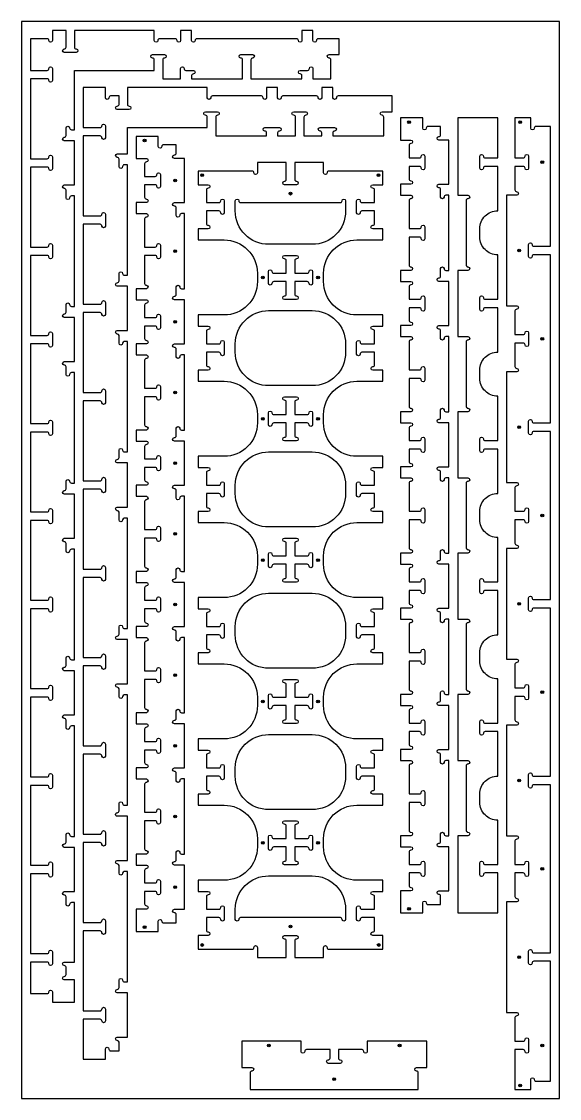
# Model space of a CAD drawing. Header units: inches. Extents: x 1367 to 1651, y -1653 to -1438.
# Drawn here: x 1367 to 1415, y -1534.4 to -1438.4 of the extents above; entities that cross this region are included whole.
import ezdxf

# ---------------------------------------------------------------- set-up
doc = ezdxf.new("R2010")
doc.units = ezdxf.units.IN
doc.header["$MEASUREMENT"] = 0
for name, color, linetype in [('000_NOTES', 6, 'Continuous'), ('CUT_FASTENERS', 1, 'Continuous'), ('CUT_THRU', 7, 'Continuous')]:
    doc.layers.add(name, color=color, linetype=linetype)

# ---------------------------------------------------------------- blocks, each defined once
blk = doc.blocks.new('FASTENER')
blk.add_circle((0, 0), 0.125)
blk.add_point((0, 0))

msp = doc.modelspace()

# ---------------------------------------------------------------- linework, layer by layer
at = {"layer": 'CUT_THRU'}
for points in [[(1395.325, -1439.961), (1393.455, -1439.961, 0.414214), (1393.298, -1440.118, -1), (1392.983, -1440.118), (1392.983, -1439.213), (1391.999, -1439.213), (1391.999, -1440.118, -1), (1391.684, -1440.118, 0.414214), (1391.526, -1439.961), (1382.629, -1439.961, 0.414214), (1382.471, -1440.118, -1), (1382.156, -1440.118), (1382.156, -1439.213), (1381.172, -1439.213), (1381.172, -1440.118, -1), (1380.857, -1440.118, 0.414214), (1380.699, -1439.961), (1379.302, -1439.961, 0.414214), (1379.144, -1440.118, -1), (1378.829, -1440.118), (1378.829, -1439.213), (1371.703, -1439.213), (1371.703, -1440.709, 0.414214), (1371.861, -1440.866, -1), (1371.861, -1441.181), (1370.798, -1441.181, -1), (1370.798, -1440.866, 0.414214), (1370.955, -1440.709), (1370.955, -1439.213), (1369.735, -1439.213), (1369.735, -1440.118, -1), (1369.42, -1440.118, 0.414214), (1369.262, -1439.961), (1367.766, -1439.961), (1367.766, -1442.776), (1369.262, -1442.776, 0.414214), (1369.42, -1442.618, -1), (1369.735, -1442.618), (1369.735, -1443.681, -1), (1369.42, -1443.681, 0.414214), (1369.262, -1443.524), (1367.766, -1443.524), (1367.766, -1450.65), (1369.262, -1450.65, 0.414214), (1369.42, -1450.492, -1), (1369.735, -1450.492), (1369.735, -1451.555, -1), (1369.42, -1451.555, 0.414214), (1369.262, -1451.398), (1367.766, -1451.398), (1367.766, -1458.524), (1369.262, -1458.524, 0.414214), (1369.42, -1458.366, -1), (1369.735, -1458.366), (1369.735, -1459.429, -1), (1369.42, -1459.429, 0.414214), (1369.262, -1459.272), (1367.766, -1459.272), (1367.766, -1466.398), (1369.262, -1466.398, 0.414214), (1369.42, -1466.24, -1), (1369.735, -1466.24), (1369.735, -1467.303, -1), (1369.42, -1467.303, 0.414214), (1369.262, -1467.146), (1367.766, -1467.146), (1367.766, -1474.272), (1369.262, -1474.272, 0.414214), (1369.42, -1474.114, -1), (1369.735, -1474.114), (1369.735, -1475.177, -1), (1369.42, -1475.177, 0.414214), (1369.262, -1475.02), (1367.766, -1475.02), (1367.766, -1482.146), (1369.262, -1482.146, 0.414214), (1369.42, -1481.988, -1), (1369.735, -1481.988), (1369.735, -1483.051, -1), (1369.42, -1483.051, 0.414214), (1369.262, -1482.894), (1367.766, -1482.894), (1367.766, -1490.02), (1369.262, -1490.02, 0.414214), (1369.42, -1489.862, -1), (1369.735, -1489.862), (1369.735, -1490.925, -1), (1369.42, -1490.925, 0.414214), (1369.262, -1490.768), (1367.766, -1490.768), (1367.766, -1497.894), (1369.262, -1497.894, 0.414214), (1369.42, -1497.736, -1), (1369.735, -1497.736), (1369.735, -1498.799, -1), (1369.42, -1498.799, 0.414214), (1369.262, -1498.642), (1367.766, -1498.642), (1367.766, -1505.768), (1369.262, -1505.768, 0.414214), (1369.42, -1505.61, -1), (1369.735, -1505.61), (1369.735, -1506.673, -1), (1369.42, -1506.673, 0.414214), (1369.262, -1506.516), (1367.766, -1506.516), (1367.766, -1513.642), (1369.262, -1513.642, 0.414214), (1369.42, -1513.484, -1), (1369.735, -1513.484), (1369.735, -1514.547, -1), (1369.42, -1514.547, 0.414214), (1369.262, -1514.39), (1367.766, -1514.39), (1367.766, -1521.516), (1369.262, -1521.516, 0.414214), (1369.42, -1521.358, -1), (1369.735, -1521.358), (1369.735, -1522.421, -1), (1369.42, -1522.421, 0.414214), (1369.262, -1522.264), (1367.766, -1522.264), (1367.766, -1525.079), (1369.262, -1525.079, 0.414214), (1369.42, -1524.921, -1), (1369.735, -1524.921), (1369.735, -1525.827), (1371.703, -1525.827), (1371.703, -1523.858), (1370.798, -1523.858, -1), (1370.798, -1523.543, 0.414214), (1370.955, -1523.386), (1370.955, -1522.736, 0.414214), (1370.798, -1522.579, -1), (1370.798, -1522.264), (1371.703, -1522.264), (1371.703, -1516.969), (1371.428, -1516.969, 0.414214), (1371.27, -1517.126, -1), (1370.955, -1517.126), (1370.955, -1516.457, 0.414214), (1370.798, -1516.299, -1), (1370.798, -1515.984), (1371.703, -1515.984), (1371.703, -1512.047), (1370.798, -1512.047, -1), (1370.798, -1511.732, 0.414214), (1370.955, -1511.575), (1370.955, -1510.906, -1), (1371.27, -1510.906, 0.414214), (1371.428, -1511.063), (1371.703, -1511.063), (1371.703, -1501.221), (1371.428, -1501.221, 0.414214), (1371.27, -1501.378, -1), (1370.955, -1501.378), (1370.955, -1500.709, 0.414214), (1370.798, -1500.551, -1), (1370.798, -1500.236), (1371.703, -1500.236), (1371.703, -1496.299), (1370.798, -1496.299, -1), (1370.798, -1495.984, 0.414214), (1370.955, -1495.827), (1370.955, -1495.158, -1), (1371.27, -1495.158, 0.414214), (1371.428, -1495.315), (1371.703, -1495.315), (1371.703, -1485.473), (1371.428, -1485.473, 0.414214), (1371.27, -1485.63, -1), (1370.955, -1485.63), (1370.955, -1484.961, 0.414214), (1370.798, -1484.803, -1), (1370.798, -1484.488), (1371.703, -1484.488), (1371.703, -1480.551), (1370.798, -1480.551, -1), (1370.798, -1480.236, 0.414214), (1370.955, -1480.079), (1370.955, -1479.41, -1), (1371.27, -1479.41, 0.414214), (1371.428, -1479.567), (1371.703, -1479.567), (1371.703, -1469.725), (1371.428, -1469.725, 0.414214), (1371.27, -1469.882, -1), (1370.955, -1469.882), (1370.955, -1469.213, 0.414214), (1370.798, -1469.055, -1), (1370.798, -1468.74), (1371.703, -1468.74), (1371.703, -1464.803), (1370.798, -1464.803, -1), (1370.798, -1464.488, 0.414214), (1370.955, -1464.331), (1370.955, -1463.662, -1), (1371.27, -1463.662, 0.414214), (1371.428, -1463.819), (1371.703, -1463.819), (1371.703, -1453.976), (1371.428, -1453.976, 0.414214), (1371.27, -1454.134, -1), (1370.955, -1454.134), (1370.955, -1453.465, 0.414214), (1370.798, -1453.307, -1), (1370.798, -1452.992), (1371.703, -1452.992), (1371.703, -1449.055), (1370.798, -1449.055, -1), (1370.798, -1448.74, 0.414214), (1370.955, -1448.583), (1370.955, -1447.913, -1), (1371.27, -1447.913, 0.414214), (1371.428, -1448.071), (1371.703, -1448.071), (1371.703, -1442.776), (1378.829, -1442.776), (1378.829, -1441.841, 0.414214), (1378.672, -1441.683, -1), (1378.672, -1441.368), (1379.735, -1441.368, -1), (1379.735, -1441.683, 0.414214), (1379.577, -1441.841), (1379.577, -1443.524), (1381.172, -1443.524), (1381.172, -1442.618, -1), (1381.487, -1442.618, 0.414214), (1381.644, -1442.776), (1382.314, -1442.776, -1), (1382.314, -1443.091, 0.414214), (1382.156, -1443.248), (1382.156, -1443.524), (1386.703, -1443.524), (1386.703, -1441.841, 0.414214), (1386.546, -1441.683, -1), (1386.546, -1441.368), (1387.609, -1441.368, -1), (1387.609, -1441.683, 0.414214), (1387.451, -1441.841), (1387.451, -1443.524), (1391.999, -1443.524), (1391.999, -1443.248, 0.414214), (1391.841, -1443.091, -1), (1391.841, -1442.776), (1392.51, -1442.776, 0.414214), (1392.668, -1442.618, -1), (1392.983, -1442.618), (1392.983, -1443.524), (1394.577, -1443.524), (1394.577, -1441.841, 0.414214), (1394.42, -1441.683, -1), (1394.42, -1441.368), (1395.325, -1441.368), (1395.325, -1439.961)], [(1400.05, -1445.059), (1395.227, -1445.059, 0.414214), (1395.069, -1445.217, -1), (1394.755, -1445.217), (1394.755, -1444.311), (1393.77, -1444.311), (1393.77, -1445.217, -1), (1393.455, -1445.217, 0.414214), (1393.298, -1445.059), (1390.306, -1445.059, 0.414214), (1390.148, -1445.217, -1), (1389.833, -1445.217), (1389.833, -1444.311), (1388.849, -1444.311), (1388.849, -1445.217, -1), (1388.534, -1445.217, 0.414214), (1388.377, -1445.059), (1384.026, -1445.059, 0.414214), (1383.869, -1445.217, -1), (1383.554, -1445.217), (1383.554, -1444.311), (1376.428, -1444.311), (1376.428, -1445.807, 0.414214), (1376.585, -1445.965, -1), (1376.585, -1446.28), (1375.522, -1446.28, -1), (1375.522, -1445.965, 0.414214), (1375.68, -1445.807), (1375.68, -1445.059), (1374.932, -1445.059, 0.414214), (1374.774, -1445.217, -1), (1374.459, -1445.217), (1374.459, -1444.311), (1372.491, -1444.311), (1372.491, -1447.874), (1373.987, -1447.874, 0.414214), (1374.144, -1447.717, -1), (1374.459, -1447.717), (1374.459, -1448.78, -1), (1374.144, -1448.78, 0.414214), (1373.987, -1448.622), (1372.491, -1448.622), (1372.491, -1455.748), (1373.987, -1455.748, 0.414214), (1374.144, -1455.591, -1), (1374.459, -1455.591), (1374.459, -1456.654, -1), (1374.144, -1456.654, 0.414214), (1373.987, -1456.496), (1372.491, -1456.496), (1372.491, -1463.622), (1373.987, -1463.622, 0.414214), (1374.144, -1463.465, -1), (1374.459, -1463.465), (1374.459, -1464.528, -1), (1374.144, -1464.528, 0.414214), (1373.987, -1464.37), (1372.491, -1464.37), (1372.491, -1471.496), (1373.987, -1471.496, 0.414214), (1374.144, -1471.339, -1), (1374.459, -1471.339), (1374.459, -1472.402, -1), (1374.144, -1472.402, 0.414214), (1373.987, -1472.244), (1372.491, -1472.244), (1372.491, -1479.37), (1373.987, -1479.37, 0.414214), (1374.144, -1479.213, -1), (1374.459, -1479.213), (1374.459, -1480.276, -1), (1374.144, -1480.276, 0.414214), (1373.987, -1480.118), (1372.491, -1480.118), (1372.491, -1487.244), (1373.987, -1487.244, 0.414214), (1374.144, -1487.087, -1), (1374.459, -1487.087), (1374.459, -1488.15, -1), (1374.144, -1488.15, 0.414214), (1373.987, -1487.992), (1372.491, -1487.992), (1372.491, -1495.118), (1373.987, -1495.118, 0.414214), (1374.144, -1494.961, -1), (1374.459, -1494.961), (1374.459, -1496.024, -1), (1374.144, -1496.024, 0.414214), (1373.987, -1495.866), (1372.491, -1495.866), (1372.491, -1502.992), (1373.987, -1502.992, 0.414214), (1374.144, -1502.835, -1), (1374.459, -1502.835), (1374.459, -1503.898, -1), (1374.144, -1503.898, 0.414214), (1373.987, -1503.74), (1372.491, -1503.74), (1372.491, -1510.866), (1373.987, -1510.866, 0.414214), (1374.144, -1510.709, -1), (1374.459, -1510.709), (1374.459, -1511.772, -1), (1374.144, -1511.772, 0.414214), (1373.987, -1511.614), (1372.491, -1511.614), (1372.491, -1518.74), (1373.987, -1518.74, 0.414214), (1374.144, -1518.583, -1), (1374.459, -1518.583), (1374.459, -1519.646, -1), (1374.144, -1519.646, 0.414214), (1373.987, -1519.488), (1372.491, -1519.488), (1372.491, -1526.614), (1373.987, -1526.614, 0.414214), (1374.144, -1526.457, -1), (1374.459, -1526.457), (1374.459, -1527.52, -1), (1374.144, -1527.52, 0.414214), (1373.987, -1527.362), (1372.491, -1527.362), (1372.491, -1530.925), (1374.459, -1530.925), (1374.459, -1530.02, -1), (1374.774, -1530.02, 0.414214), (1374.932, -1530.177), (1375.68, -1530.177), (1375.68, -1529.414, 0.386903), (1375.523, -1529.272, -1), (1375.522, -1528.957), (1375.68, -1528.957), (1376.428, -1528.957), (1376.428, -1525.02), (1375.68, -1525.02), (1375.522, -1525.02, -1), (1375.523, -1524.705, 0.442973), (1375.68, -1524.532), (1375.68, -1524.036), (1375.681, -1524.036), (1375.681, -1523.878, -1), (1375.996, -1523.879, 0.442995), (1376.169, -1524.036), (1376.428, -1524.036), (1376.428, -1514.193), (1376.139, -1514.193, 0.386882), (1375.996, -1514.35, -1), (1375.681, -1514.35), (1375.681, -1514.193), (1375.68, -1514.193), (1375.68, -1513.666, 0.386903), (1375.523, -1513.524, -1), (1375.522, -1513.209), (1375.68, -1513.209), (1376.428, -1513.209), (1376.428, -1509.272), (1375.68, -1509.272), (1375.522, -1509.272, -1), (1375.523, -1508.957, 0.442973), (1375.68, -1508.784), (1375.68, -1508.287), (1375.681, -1508.287), (1375.681, -1508.13, -1), (1375.996, -1508.13, 0.442995), (1376.169, -1508.287), (1376.428, -1508.287), (1376.428, -1498.445), (1376.137, -1498.445, 0.386903), (1375.995, -1498.602, -1), (1375.68, -1498.602), (1375.68, -1498.445), (1375.68, -1497.918, 0.386903), (1375.523, -1497.776, -1), (1375.522, -1497.461), (1375.68, -1497.461), (1376.428, -1497.461), (1376.428, -1493.524), (1375.68, -1493.524), (1375.522, -1493.523, -1), (1375.523, -1493.209, 0.442973), (1375.68, -1493.036), (1375.68, -1492.539), (1375.681, -1492.539), (1375.681, -1492.382, -1), (1375.996, -1492.382, 0.442995), (1376.169, -1492.539), (1376.428, -1492.539), (1376.428, -1482.697), (1376.139, -1482.697, 0.386882), (1375.996, -1482.854, -1), (1375.681, -1482.854), (1375.681, -1482.697), (1375.68, -1482.697), (1375.68, -1482.17, 0.386903), (1375.523, -1482.028, -1), (1375.522, -1481.713), (1375.68, -1481.713), (1376.428, -1481.713), (1376.428, -1477.776), (1375.68, -1477.776), (1375.522, -1477.775, -1), (1375.523, -1477.46, 0.442973), (1375.68, -1477.288), (1375.68, -1476.791), (1375.68, -1476.634, -1), (1375.995, -1476.634, 0.442973), (1376.167, -1476.791), (1376.428, -1476.791), (1376.428, -1466.949), (1376.139, -1466.949, 0.386882), (1375.996, -1467.106, -1), (1375.681, -1467.106), (1375.681, -1466.949), (1375.68, -1466.949), (1375.68, -1466.422, 0.386903), (1375.523, -1466.28, -1), (1375.522, -1465.965), (1375.68, -1465.965), (1376.428, -1465.965), (1376.428, -1462.028), (1375.68, -1462.028), (1375.522, -1462.027, -1), (1375.523, -1461.712, 0.442973), (1375.68, -1461.54), (1375.68, -1461.043), (1375.681, -1461.043), (1375.681, -1460.886, -1), (1375.996, -1460.886, 0.442995), (1376.169, -1461.043), (1376.428, -1461.043), (1376.428, -1451.201), (1376.152, -1451.201, 0.414214), (1375.995, -1451.358, -1), (1375.68, -1451.358), (1375.68, -1450.689, 0.414214), (1375.522, -1450.532, -1), (1375.522, -1450.217), (1376.428, -1450.217), (1376.428, -1447.874), (1383.554, -1447.874), (1383.554, -1446.939, 0.414214), (1383.396, -1446.782, -1), (1383.396, -1446.467), (1384.459, -1446.467, -1), (1384.459, -1446.782, 0.414214), (1384.302, -1446.939), (1384.302, -1448.622), (1388.849, -1448.622), (1388.849, -1448.347, 0.414214), (1388.692, -1448.189, -1), (1388.692, -1447.874), (1389.991, -1447.874, -1), (1389.991, -1448.189, 0.414214), (1389.833, -1448.347), (1389.833, -1448.622), (1391.428, -1448.622), (1391.428, -1446.939, 0.414214), (1391.27, -1446.782, -1), (1391.27, -1446.467), (1392.333, -1446.467, -1), (1392.333, -1446.782, 0.414214), (1392.176, -1446.939), (1392.176, -1448.622), (1393.77, -1448.622), (1393.77, -1448.347, 0.414214), (1393.613, -1448.189, -1), (1393.613, -1447.874), (1394.912, -1447.874, -1), (1394.912, -1448.189, 0.414214), (1394.755, -1448.347), (1394.755, -1448.622), (1399.302, -1448.622), (1399.302, -1446.939, 0.414214), (1399.144, -1446.782, -1), (1399.144, -1446.467), (1400.05, -1446.467), (1400.05, -1445.059)], [(1405.117, -1504.307), (1404.841, -1504.307, 0.414214), (1404.684, -1504.465, -1), (1404.369, -1504.465), (1404.369, -1503.795, 0.414214), (1404.211, -1503.638, -1), (1404.211, -1503.323), (1405.117, -1503.323), (1405.117, -1499.386), (1404.211, -1499.386, -1), (1404.211, -1499.071, 0.414214), (1404.369, -1498.913), (1404.369, -1498.244, -1), (1404.684, -1498.244, 0.414214), (1404.841, -1498.402), (1405.117, -1498.402), (1405.117, -1491.709), (1404.841, -1491.709, 0.414214), (1404.684, -1491.866, -1), (1404.369, -1491.866), (1404.369, -1491.197, 0.414214), (1404.211, -1491.039, -1), (1404.211, -1490.725), (1405.117, -1490.725), (1405.117, -1486.787), (1404.211, -1486.787, -1), (1404.211, -1486.473, 0.414214), (1404.369, -1486.315), (1404.369, -1485.646, -1), (1404.684, -1485.646, 0.414214), (1404.841, -1485.803), (1405.117, -1485.803), (1405.117, -1479.11), (1404.841, -1479.11, 0.414214), (1404.684, -1479.268, -1), (1404.369, -1479.268), (1404.369, -1478.599, 0.414214), (1404.211, -1478.441, -1), (1404.211, -1478.126), (1405.117, -1478.126), (1405.117, -1474.189), (1404.211, -1474.189, -1), (1404.211, -1473.874, 0.414214), (1404.369, -1473.717), (1404.369, -1473.047, -1), (1404.684, -1473.047, 0.414214), (1404.841, -1473.205), (1405.117, -1473.205), (1405.117, -1466.512), (1404.841, -1466.512, 0.414214), (1404.684, -1466.669, -1), (1404.369, -1466.669), (1404.369, -1466, 0.414214), (1404.211, -1465.843, -1), (1404.211, -1465.528), (1405.117, -1465.528), (1405.117, -1461.591), (1404.211, -1461.591, -1), (1404.211, -1461.276, 0.414214), (1404.369, -1461.118), (1404.369, -1460.449, -1), (1404.684, -1460.449, 0.414214), (1404.841, -1460.606), (1405.117, -1460.606), (1405.117, -1453.913), (1404.841, -1453.913, 0.414214), (1404.684, -1454.071, -1), (1404.369, -1454.071), (1404.369, -1453.402, 0.414214), (1404.211, -1453.244, -1), (1404.211, -1452.929), (1405.117, -1452.929), (1405.117, -1448.992), (1404.211, -1448.992, -1), (1404.211, -1448.677, 0.414214), (1404.369, -1448.52), (1404.369, -1447.772), (1403.247, -1447.772, 0.414214), (1403.089, -1447.929, -1), (1402.774, -1447.929), (1402.774, -1447.024), (1400.806, -1447.024), (1400.806, -1448.992), (1401.711, -1448.992, -1), (1401.711, -1449.307, 0.414214), (1401.554, -1449.465), (1401.554, -1450.587), (1402.489, -1450.587, 0.414214), (1402.646, -1450.429, -1), (1402.961, -1450.429), (1402.961, -1451.492, -1), (1402.646, -1451.492, 0.414214), (1402.489, -1451.335), (1401.554, -1451.335), (1401.554, -1452.457, 0.414214), (1401.711, -1452.614, -1), (1401.711, -1452.929), (1400.806, -1452.929), (1400.806, -1453.913), (1401.711, -1453.913, -1), (1401.711, -1454.228, 0.414214), (1401.554, -1454.386), (1401.554, -1456.886), (1402.489, -1456.886, 0.414214), (1402.646, -1456.728, -1), (1402.961, -1456.728), (1402.961, -1457.791, -1), (1402.646, -1457.791, 0.414214), (1402.489, -1457.634), (1401.554, -1457.634), (1401.554, -1460.134, 0.414214), (1401.711, -1460.291, -1), (1401.711, -1460.606), (1400.806, -1460.606), (1400.806, -1461.591), (1401.711, -1461.591, -1), (1401.711, -1461.906, 0.414214), (1401.554, -1462.063), (1401.554, -1463.185), (1402.489, -1463.185, 0.414214), (1402.646, -1463.028, -1), (1402.961, -1463.028), (1402.961, -1464.091, -1), (1402.646, -1464.091, 0.414214), (1402.489, -1463.933), (1401.554, -1463.933), (1401.554, -1465.055, 0.414214), (1401.711, -1465.213, -1), (1401.711, -1465.528), (1400.806, -1465.528), (1400.806, -1466.512), (1401.711, -1466.512, -1), (1401.711, -1466.827, 0.414214), (1401.554, -1466.984), (1401.554, -1469.484), (1402.489, -1469.484, 0.414214), (1402.646, -1469.327, -1), (1402.961, -1469.327), (1402.961, -1470.39, -1), (1402.646, -1470.39, 0.414214), (1402.489, -1470.232), (1401.554, -1470.232), (1401.554, -1472.732, 0.414214), (1401.711, -1472.89, -1), (1401.711, -1473.205), (1400.806, -1473.205), (1400.806, -1474.189), (1401.711, -1474.189, -1), (1401.711, -1474.504, 0.414214), (1401.554, -1474.662), (1401.554, -1475.784), (1402.489, -1475.784, 0.414214), (1402.646, -1475.626, -1), (1402.961, -1475.626), (1402.961, -1476.689, -1), (1402.646, -1476.689, 0.414214), (1402.489, -1476.532), (1401.554, -1476.532), (1401.554, -1477.654, 0.414214), (1401.711, -1477.811, -1), (1401.711, -1478.126), (1400.806, -1478.126), (1400.806, -1479.11), (1401.711, -1479.11, -1), (1401.711, -1479.425, 0.414214), (1401.554, -1479.583), (1401.554, -1482.083), (1402.489, -1482.083, 0.414214), (1402.646, -1481.925, -1), (1402.961, -1481.925), (1402.961, -1482.988, -1), (1402.646, -1482.988, 0.414214), (1402.489, -1482.831), (1401.554, -1482.831), (1401.554, -1485.331, 0.414214), (1401.711, -1485.488, -1), (1401.711, -1485.803), (1400.806, -1485.803), (1400.806, -1486.787), (1401.711, -1486.787, -1), (1401.711, -1487.102, 0.414214), (1401.554, -1487.26), (1401.554, -1488.382), (1402.489, -1488.382, 0.414214), (1402.646, -1488.225, -1), (1402.961, -1488.225), (1402.961, -1489.287, -1), (1402.646, -1489.287, 0.414214), (1402.489, -1489.13), (1401.554, -1489.13), (1401.554, -1490.252, 0.414214), (1401.711, -1490.41, -1), (1401.711, -1490.725), (1400.806, -1490.725), (1400.806, -1491.709), (1401.711, -1491.709, -1), (1401.711, -1492.024, 0.414214), (1401.554, -1492.181), (1401.554, -1494.681), (1402.489, -1494.681, 0.414214), (1402.646, -1494.524, -1), (1402.961, -1494.524), (1402.961, -1495.587, -1), (1402.646, -1495.587, 0.414214), (1402.489, -1495.429), (1401.554, -1495.429), (1401.554, -1497.929, 0.414214), (1401.711, -1498.087, -1), (1401.711, -1498.402), (1400.806, -1498.402), (1400.806, -1499.386), (1401.711, -1499.386, -1), (1401.711, -1499.701, 0.414214), (1401.554, -1499.858), (1401.554, -1500.98), (1402.489, -1500.98, 0.414214), (1402.646, -1500.823, -1), (1402.961, -1500.823), (1402.961, -1501.886, -1), (1402.646, -1501.886, 0.414214), (1402.489, -1501.728), (1401.554, -1501.728), (1401.554, -1502.85, 0.414214), (1401.711, -1503.008, -1), (1401.711, -1503.323), (1400.806, -1503.323), (1400.806, -1504.307), (1401.711, -1504.307, -1), (1401.711, -1504.622, 0.414214), (1401.554, -1504.78), (1401.554, -1507.28), (1402.489, -1507.28, 0.414214), (1402.646, -1507.122, -1), (1402.961, -1507.122), (1402.961, -1508.185, -1), (1402.646, -1508.185, 0.414214), (1402.489, -1508.028), (1401.554, -1508.028), (1401.554, -1510.528, 0.414214), (1401.711, -1510.685, -1), (1401.711, -1511), (1400.806, -1511), (1400.806, -1511.984), (1401.711, -1511.984, -1), (1401.711, -1512.299, 0.414214), (1401.554, -1512.457), (1401.554, -1513.579), (1402.489, -1513.579, 0.414214), (1402.646, -1513.421, -1), (1402.961, -1513.421), (1402.961, -1514.484, -1), (1402.646, -1514.484, 0.414214), (1402.489, -1514.327), (1401.554, -1514.327), (1401.554, -1515.449, 0.414214), (1401.711, -1515.606, -1), (1401.711, -1515.921), (1400.806, -1515.921), (1400.806, -1517.89), (1402.774, -1517.89), (1402.774, -1516.984, -1), (1403.089, -1516.984, 0.414214), (1403.247, -1517.142), (1404.369, -1517.142), (1404.369, -1516.394, 0.414214), (1404.211, -1516.236, -1), (1404.211, -1515.921), (1405.117, -1515.921), (1405.117, -1511.984), (1404.211, -1511.984, -1), (1404.211, -1511.669, 0.414214), (1404.369, -1511.512), (1404.369, -1510.843, -1), (1404.684, -1510.843, 0.414214), (1404.841, -1511), (1405.117, -1511), (1405.117, -1504.307)], [(1409.467, -1514.327), (1408.345, -1514.327, 0.414214), (1408.188, -1514.484, -1), (1407.873, -1514.484), (1407.873, -1513.421, -1), (1408.188, -1513.421, 0.414214), (1408.345, -1513.579), (1409.467, -1513.579), (1409.467, -1509.622, -0.414214), (1407.873, -1508.028), (1407.873, -1507.28, -0.414214), (1409.467, -1505.685), (1409.467, -1501.728), (1408.345, -1501.728, 0.414214), (1408.188, -1501.886, -1), (1407.873, -1501.886), (1407.873, -1500.823, -1), (1408.188, -1500.823, 0.414214), (1408.345, -1500.98), (1409.467, -1500.98), (1409.467, -1497.024, -0.414214), (1407.873, -1495.429), (1407.873, -1494.681, -0.414214), (1409.467, -1493.087), (1409.467, -1489.13), (1408.345, -1489.13, 0.414214), (1408.188, -1489.287, -1), (1407.873, -1489.287), (1407.873, -1488.225, -1), (1408.188, -1488.225, 0.414214), (1408.345, -1488.382), (1409.467, -1488.382), (1409.467, -1484.425, -0.414214), (1407.873, -1482.831), (1407.873, -1482.083, -0.414214), (1409.467, -1480.488), (1409.467, -1476.532), (1408.345, -1476.532, 0.414214), (1408.188, -1476.689, -1), (1407.873, -1476.689), (1407.873, -1475.626, -1), (1408.188, -1475.626, 0.414214), (1408.345, -1475.784), (1409.467, -1475.784), (1409.467, -1471.827, -0.414214), (1407.873, -1470.232), (1407.873, -1469.484, -0.414214), (1409.467, -1467.89), (1409.467, -1463.933), (1408.345, -1463.933, 0.414214), (1408.188, -1464.091, -1), (1407.873, -1464.091), (1407.873, -1463.028, -1), (1408.188, -1463.028, 0.414214), (1408.345, -1463.185), (1409.467, -1463.185), (1409.467, -1459.228, -0.414214), (1407.873, -1457.634), (1407.873, -1456.886, -0.414214), (1409.467, -1455.291), (1409.467, -1451.335), (1408.345, -1451.335, 0.414214), (1408.188, -1451.492, -1), (1407.873, -1451.492), (1407.873, -1450.429, -1), (1408.188, -1450.429, 0.414214), (1408.345, -1450.587), (1409.467, -1450.587), (1409.467, -1447.024), (1405.904, -1447.024), (1405.904, -1453.913), (1406.81, -1453.913, -1), (1406.81, -1454.228, 0.414214), (1406.652, -1454.386), (1406.652, -1460.134, 0.414214), (1406.81, -1460.291, -1), (1406.81, -1460.606), (1405.904, -1460.606), (1405.904, -1466.512), (1406.81, -1466.512, -1), (1406.81, -1466.827, 0.414214), (1406.652, -1466.984), (1406.652, -1472.732, 0.414214), (1406.81, -1472.89, -1), (1406.81, -1473.205), (1405.904, -1473.205), (1405.904, -1479.11), (1406.81, -1479.11, -1), (1406.81, -1479.425, 0.414214), (1406.652, -1479.583), (1406.652, -1485.331, 0.414214), (1406.81, -1485.488, -1), (1406.81, -1485.803), (1405.904, -1485.803), (1405.904, -1491.709), (1406.81, -1491.709, -1), (1406.81, -1492.024, 0.414214), (1406.652, -1492.181), (1406.652, -1497.929, 0.414214), (1406.81, -1498.087, -1), (1406.81, -1498.402), (1405.904, -1498.402), (1405.904, -1504.307), (1406.81, -1504.307, -1), (1406.81, -1504.622, 0.414214), (1406.652, -1504.78), (1406.652, -1510.528, 0.414214), (1406.81, -1510.685, -1), (1406.81, -1511), (1405.904, -1511), (1405.904, -1517.89), (1409.467, -1517.89), (1409.467, -1514.327)], [(1414.192, -1506.453), (1412.695, -1506.453, 0.414214), (1412.538, -1506.61, -1), (1412.223, -1506.61), (1412.223, -1505.547, -1), (1412.538, -1505.547, 0.414214), (1412.695, -1505.705), (1414.192, -1505.705), (1414.192, -1490.705), (1412.695, -1490.705, 0.414214), (1412.538, -1490.862, -1), (1412.223, -1490.862), (1412.223, -1489.799, -1), (1412.538, -1489.799, 0.414214), (1412.695, -1489.957), (1414.192, -1489.957), (1414.192, -1474.957), (1412.695, -1474.957, 0.414214), (1412.538, -1475.114, -1), (1412.223, -1475.114), (1412.223, -1474.051, -1), (1412.538, -1474.051, 0.414214), (1412.695, -1474.209), (1414.192, -1474.209), (1414.192, -1459.209), (1412.695, -1459.209, 0.414214), (1412.538, -1459.366, -1), (1412.223, -1459.366), (1412.223, -1458.303, -1), (1412.538, -1458.303, 0.414214), (1412.695, -1458.461), (1414.192, -1458.461), (1414.192, -1447.772), (1412.882, -1447.772, 0.414214), (1412.725, -1447.929, -1), (1412.41, -1447.929), (1412.41, -1447.024), (1411.003, -1447.024), (1411.003, -1450.587), (1411.751, -1450.587, 0.414214), (1411.908, -1450.429, -1), (1412.223, -1450.429), (1412.223, -1451.492, -1), (1411.908, -1451.492, 0.414214), (1411.751, -1451.335), (1411.003, -1451.335), (1411.003, -1453.441, 0.414214), (1411.16, -1453.599, -1), (1411.16, -1453.913), (1410.255, -1453.913), (1410.255, -1463.756), (1411.16, -1463.756, -1), (1411.16, -1464.071, 0.414214), (1411.003, -1464.228), (1411.003, -1466.335), (1411.751, -1466.335, 0.414214), (1411.908, -1466.177, -1), (1412.223, -1466.177), (1412.223, -1467.24, -1), (1411.908, -1467.24, 0.414214), (1411.751, -1467.083), (1411.003, -1467.083), (1411.003, -1469.189, 0.414214), (1411.16, -1469.347, -1), (1411.16, -1469.662), (1410.255, -1469.662), (1410.255, -1479.504), (1411.16, -1479.504, -1), (1411.16, -1479.819, 0.414214), (1411.003, -1479.976), (1411.003, -1482.083), (1411.751, -1482.083, 0.414214), (1411.908, -1481.925, -1), (1412.223, -1481.925), (1412.223, -1482.988, -1), (1411.908, -1482.988, 0.414214), (1411.751, -1482.831), (1411.003, -1482.831), (1411.003, -1484.937, 0.414214), (1411.16, -1485.095, -1), (1411.16, -1485.41), (1410.255, -1485.41), (1410.255, -1495.252), (1411.16, -1495.252, -1), (1411.16, -1495.567, 0.414214), (1411.003, -1495.725), (1411.003, -1497.831), (1411.751, -1497.831, 0.414214), (1411.908, -1497.673, -1), (1412.223, -1497.673), (1412.223, -1498.736, -1), (1411.908, -1498.736, 0.414214), (1411.751, -1498.579), (1411.003, -1498.579), (1411.003, -1500.685, 0.414214), (1411.16, -1500.843, -1), (1411.16, -1501.158), (1410.255, -1501.158), (1410.255, -1511), (1411.16, -1511, -1), (1411.16, -1511.315, 0.414214), (1411.003, -1511.473), (1411.003, -1513.579), (1411.751, -1513.579, 0.414214), (1411.908, -1513.421, -1), (1412.223, -1513.421), (1412.223, -1514.484, -1), (1411.908, -1514.484, 0.414214), (1411.751, -1514.327), (1411.003, -1514.327), (1411.003, -1516.433, 0.414214), (1411.16, -1516.591, -1), (1411.16, -1516.906), (1410.255, -1516.906), (1410.255, -1526.748), (1411.16, -1526.748, -1), (1411.16, -1527.063, 0.414214), (1411.003, -1527.221), (1411.003, -1529.327), (1411.751, -1529.327, 0.414214), (1411.908, -1529.169, -1), (1412.223, -1529.169), (1412.223, -1530.232, -1), (1411.908, -1530.232, 0.414214), (1411.751, -1530.075), (1411.003, -1530.075), (1411.003, -1533.638), (1412.41, -1533.638), (1412.41, -1532.732, -1), (1412.725, -1532.732, 0.414214), (1412.882, -1532.89), (1414.192, -1532.89), (1414.192, -1522.201), (1412.695, -1522.201, 0.414214), (1412.538, -1522.358, -1), (1412.223, -1522.358), (1412.223, -1521.295, -1), (1412.538, -1521.295, 0.414214), (1412.695, -1521.453), (1414.192, -1521.453), (1414.192, -1506.453)], [(1381.526, -1455.551), (1381.251, -1455.551, 0.414214), (1381.093, -1455.709, -1), (1380.778, -1455.709), (1380.778, -1455.039, 0.414214), (1380.621, -1454.882, -1), (1380.621, -1454.567), (1381.526, -1454.567), (1381.526, -1450.63), (1380.621, -1450.63, -1), (1380.621, -1450.315, 0.414214), (1380.778, -1450.158), (1380.778, -1449.41), (1379.656, -1449.41, 0.414214), (1379.499, -1449.567, -1), (1379.184, -1449.567), (1379.184, -1448.662), (1377.215, -1448.662), (1377.215, -1450.63), (1378.121, -1450.63, -1), (1378.121, -1450.945, 0.414214), (1377.963, -1451.102), (1377.963, -1452.225), (1378.898, -1452.225, 0.414214), (1379.056, -1452.067, -1), (1379.371, -1452.067), (1379.371, -1453.13, -1), (1379.056, -1453.13, 0.414214), (1378.898, -1452.973), (1377.963, -1452.973), (1377.963, -1454.095, 0.414214), (1378.121, -1454.252, -1), (1378.121, -1454.567), (1377.215, -1454.567), (1377.215, -1455.551), (1378.121, -1455.551, -1), (1378.121, -1455.866, 0.414214), (1377.963, -1456.024), (1377.963, -1458.524), (1378.898, -1458.524, 0.414214), (1379.056, -1458.366, -1), (1379.371, -1458.366), (1379.371, -1459.429, -1), (1379.056, -1459.429, 0.414214), (1378.898, -1459.272), (1377.963, -1459.272), (1377.963, -1461.772, 0.414214), (1378.121, -1461.929, -1), (1378.121, -1462.244), (1377.215, -1462.244), (1377.215, -1463.228), (1378.121, -1463.228, -1), (1378.121, -1463.543, 0.414214), (1377.963, -1463.701), (1377.963, -1464.823), (1378.898, -1464.823, 0.414214), (1379.056, -1464.665, -1), (1379.371, -1464.665), (1379.371, -1465.728, -1), (1379.056, -1465.728, 0.414214), (1378.898, -1465.571), (1377.963, -1465.571), (1377.963, -1466.693, 0.414214), (1378.121, -1466.85, -1), (1378.121, -1467.165), (1377.215, -1467.165), (1377.215, -1468.15), (1378.121, -1468.15, -1), (1378.121, -1468.465, 0.414214), (1377.963, -1468.622), (1377.963, -1471.122), (1378.898, -1471.122, 0.414214), (1379.056, -1470.965, -1), (1379.371, -1470.965), (1379.371, -1472.028, -1), (1379.056, -1472.028, 0.414214), (1378.898, -1471.87), (1377.963, -1471.87), (1377.963, -1474.37, 0.414214), (1378.121, -1474.528, -1), (1378.121, -1474.843), (1377.215, -1474.843), (1377.215, -1475.827), (1378.121, -1475.827, -1), (1378.121, -1476.142, 0.414214), (1377.963, -1476.299), (1377.963, -1477.421), (1378.898, -1477.421, 0.414214), (1379.056, -1477.264, -1), (1379.371, -1477.264), (1379.371, -1478.327, -1), (1379.056, -1478.327, 0.414214), (1378.898, -1478.169), (1377.963, -1478.169), (1377.963, -1479.291, 0.414214), (1378.121, -1479.449, -1), (1378.121, -1479.764), (1377.215, -1479.764), (1377.215, -1480.748), (1378.121, -1480.748, -1), (1378.121, -1481.063, 0.414214), (1377.963, -1481.221), (1377.963, -1483.721), (1378.898, -1483.721, 0.414214), (1379.056, -1483.563, -1), (1379.371, -1483.563), (1379.371, -1484.626, -1), (1379.056, -1484.626, 0.414214), (1378.898, -1484.469), (1377.963, -1484.469), (1377.963, -1486.969, 0.414214), (1378.121, -1487.126, -1), (1378.121, -1487.441), (1377.215, -1487.441), (1377.215, -1488.425), (1378.121, -1488.425, -1), (1378.121, -1488.74, 0.414214), (1377.963, -1488.898), (1377.963, -1490.02), (1378.898, -1490.02, 0.414214), (1379.056, -1489.862, -1), (1379.371, -1489.862), (1379.371, -1490.925, -1), (1379.056, -1490.925, 0.414214), (1378.898, -1490.768), (1377.963, -1490.768), (1377.963, -1491.89, 0.414214), (1378.121, -1492.047, -1), (1378.121, -1492.362), (1377.215, -1492.362), (1377.215, -1493.347), (1378.121, -1493.347, -1), (1378.121, -1493.662, 0.414214), (1377.963, -1493.819), (1377.963, -1496.319), (1378.898, -1496.319, 0.414214), (1379.056, -1496.162, -1), (1379.371, -1496.162), (1379.371, -1497.225, -1), (1379.056, -1497.225, 0.414214), (1378.898, -1497.067), (1377.963, -1497.067), (1377.963, -1499.567, 0.414214), (1378.121, -1499.725, -1), (1378.121, -1500.039), (1377.215, -1500.039), (1377.215, -1501.024), (1378.121, -1501.024, -1), (1378.121, -1501.339, 0.414214), (1377.963, -1501.496), (1377.963, -1502.618), (1378.898, -1502.618, 0.414214), (1379.056, -1502.461, -1), (1379.371, -1502.461), (1379.371, -1503.524, -1), (1379.056, -1503.524, 0.414214), (1378.898, -1503.366), (1377.963, -1503.366), (1377.963, -1504.488, 0.414214), (1378.121, -1504.646, -1), (1378.121, -1504.961), (1377.215, -1504.961), (1377.215, -1505.945), (1378.121, -1505.945, -1), (1378.121, -1506.26, 0.414214), (1377.963, -1506.417), (1377.963, -1508.917), (1378.898, -1508.917, 0.414214), (1379.056, -1508.76, -1), (1379.371, -1508.76), (1379.371, -1509.823, -1), (1379.056, -1509.823, 0.414214), (1378.898, -1509.665), (1377.963, -1509.665), (1377.963, -1512.165, 0.414214), (1378.121, -1512.323, -1), (1378.121, -1512.638), (1377.215, -1512.638), (1377.215, -1513.622), (1378.121, -1513.622, -1), (1378.121, -1513.937, 0.414214), (1377.963, -1514.095), (1377.963, -1515.217), (1378.898, -1515.217, 0.414214), (1379.056, -1515.059, -1), (1379.371, -1515.059), (1379.371, -1516.122, -1), (1379.056, -1516.122, 0.414214), (1378.898, -1515.965), (1377.963, -1515.965), (1377.963, -1517.087, 0.414214), (1378.121, -1517.244, -1), (1378.121, -1517.559), (1377.215, -1517.559), (1377.215, -1519.528), (1379.184, -1519.528), (1379.184, -1518.622, -1), (1379.499, -1518.622, 0.414214), (1379.656, -1518.78), (1380.778, -1518.78), (1380.778, -1518.032, 0.414214), (1380.621, -1517.874, -1), (1380.621, -1517.559), (1381.526, -1517.559), (1381.526, -1513.622), (1380.621, -1513.622, -1), (1380.621, -1513.307, 0.414214), (1380.778, -1513.15), (1380.778, -1512.48, -1), (1381.093, -1512.48, 0.414214), (1381.251, -1512.638), (1381.526, -1512.638), (1381.526, -1505.945), (1381.251, -1505.945, 0.414214), (1381.093, -1506.102, -1), (1380.778, -1506.102), (1380.778, -1505.433, 0.414214), (1380.621, -1505.276, -1), (1380.621, -1504.961), (1381.526, -1504.961), (1381.526, -1501.024), (1380.621, -1501.024, -1), (1380.621, -1500.709, 0.414214), (1380.778, -1500.551), (1380.778, -1499.882, -1), (1381.093, -1499.882, 0.414214), (1381.251, -1500.039), (1381.526, -1500.039), (1381.526, -1493.347), (1381.251, -1493.347, 0.414214), (1381.093, -1493.504, -1), (1380.778, -1493.504), (1380.778, -1492.835, 0.414214), (1380.621, -1492.677, -1), (1380.621, -1492.362), (1381.526, -1492.362), (1381.526, -1488.425), (1380.621, -1488.425, -1), (1380.621, -1488.11, 0.414214), (1380.778, -1487.953), (1380.778, -1487.284, -1), (1381.093, -1487.284, 0.414214), (1381.251, -1487.441), (1381.526, -1487.441), (1381.526, -1480.748), (1381.251, -1480.748, 0.414214), (1381.093, -1480.906, -1), (1380.778, -1480.906), (1380.778, -1480.236, 0.414214), (1380.621, -1480.079, -1), (1380.621, -1479.764), (1381.526, -1479.764), (1381.526, -1475.827), (1380.621, -1475.827, -1), (1380.621, -1475.512, 0.414214), (1380.778, -1475.354), (1380.778, -1474.685, -1), (1381.093, -1474.685, 0.414214), (1381.251, -1474.843), (1381.526, -1474.843), (1381.526, -1468.15), (1381.251, -1468.15, 0.414214), (1381.093, -1468.307, -1), (1380.778, -1468.307), (1380.778, -1467.638, 0.414214), (1380.621, -1467.48, -1), (1380.621, -1467.165), (1381.526, -1467.165), (1381.526, -1463.228), (1380.621, -1463.228, -1), (1380.621, -1462.913, 0.414214), (1380.778, -1462.756), (1380.778, -1462.087, -1), (1381.093, -1462.087, 0.414214), (1381.251, -1462.244), (1381.526, -1462.244), (1381.526, -1455.551)], [(1396.902, -1457.891), (1399.225, -1457.891), (1399.225, -1456.907), (1398.319, -1456.907, -1), (1398.319, -1456.592, 0.414214), (1398.477, -1456.435), (1398.477, -1455.313), (1397.355, -1455.313, 0.414214), (1397.197, -1455.47, -1), (1396.882, -1455.47), (1396.882, -1454.407, -1), (1397.197, -1454.407, 0.414214), (1397.355, -1454.565), (1398.477, -1454.565), (1398.477, -1453.443, 0.414214), (1398.319, -1453.285, -1), (1398.319, -1452.97), (1399.225, -1452.97), (1399.225, -1451.75), (1394.402, -1451.75, 0.414214), (1394.245, -1451.907, -1), (1393.93, -1451.907), (1393.93, -1451.002), (1391.351, -1451.002), (1391.351, -1452.498, 0.414214), (1391.508, -1452.655, -1), (1391.508, -1452.97), (1390.445, -1452.97, -1), (1390.445, -1452.655, 0.414214), (1390.603, -1452.498), (1390.603, -1451.002), (1388.024, -1451.002), (1388.024, -1451.907, -1), (1387.709, -1451.907, 0.414214), (1387.552, -1451.75), (1382.729, -1451.75), (1382.729, -1452.97), (1383.634, -1452.97, -1), (1383.634, -1453.285, 0.414214), (1383.477, -1453.443), (1383.477, -1454.565), (1384.599, -1454.565, 0.414214), (1384.756, -1454.407, -1), (1385.071, -1454.407), (1385.071, -1455.47, -1), (1384.756, -1455.47, 0.414214), (1384.599, -1455.313), (1383.477, -1455.313), (1383.477, -1456.435, 0.414214), (1383.634, -1456.592, -1), (1383.634, -1456.907), (1382.729, -1456.907), (1382.729, -1457.891), (1385.052, -1457.891, -0.414214), (1388.024, -1460.864), (1388.024, -1461.612, -0.414214), (1385.052, -1464.584), (1382.729, -1464.584), (1382.729, -1465.568), (1383.634, -1465.568, -1), (1383.634, -1465.883, 0.414214), (1383.477, -1466.041), (1383.477, -1467.163), (1384.599, -1467.163, 0.414214), (1384.756, -1467.005, -1), (1385.071, -1467.005), (1385.071, -1468.068, -1), (1384.756, -1468.068, 0.414214), (1384.599, -1467.911), (1383.477, -1467.911), (1383.477, -1469.033, 0.414214), (1383.634, -1469.191, -1), (1383.634, -1469.505), (1382.729, -1469.505), (1382.729, -1470.49), (1385.052, -1470.49, -0.414214), (1388.024, -1473.462), (1388.024, -1474.21, -0.414214), (1385.052, -1477.183), (1382.729, -1477.183), (1382.729, -1478.167), (1383.634, -1478.167, -1), (1383.634, -1478.482, 0.414214), (1383.477, -1478.639), (1383.477, -1479.761), (1384.599, -1479.761, 0.414214), (1384.756, -1479.604, -1), (1385.071, -1479.604), (1385.071, -1480.667, -1), (1384.756, -1480.667, 0.414214), (1384.599, -1480.509), (1383.477, -1480.509), (1383.477, -1481.631, 0.414214), (1383.634, -1481.789, -1), (1383.634, -1482.104), (1382.729, -1482.104), (1382.729, -1483.088), (1385.052, -1483.088, -0.414214), (1388.024, -1486.061), (1388.024, -1486.809, -0.414214), (1385.052, -1489.781), (1382.729, -1489.781), (1382.729, -1490.765), (1383.634, -1490.765, -1), (1383.634, -1491.08, 0.414214), (1383.477, -1491.238), (1383.477, -1492.36), (1384.599, -1492.36, 0.414214), (1384.756, -1492.202, -1), (1385.071, -1492.202), (1385.071, -1493.265, -1), (1384.756, -1493.265, 0.414214), (1384.599, -1493.108), (1383.477, -1493.108), (1383.477, -1494.23, 0.414214), (1383.634, -1494.387, -1), (1383.634, -1494.702), (1382.729, -1494.702), (1382.729, -1495.687), (1385.052, -1495.687, -0.414214), (1388.024, -1498.659), (1388.024, -1499.407, -0.414214), (1385.052, -1502.38), (1382.729, -1502.38), (1382.729, -1503.364), (1383.634, -1503.364, -1), (1383.634, -1503.679, 0.414214), (1383.477, -1503.836), (1383.477, -1504.958), (1384.599, -1504.958, 0.414214), (1384.756, -1504.801, -1), (1385.071, -1504.801), (1385.071, -1505.864, -1), (1384.756, -1505.864, 0.414214), (1384.599, -1505.706), (1383.477, -1505.706), (1383.477, -1506.828, 0.414214), (1383.634, -1506.986, -1), (1383.634, -1507.301), (1382.729, -1507.301), (1382.729, -1508.285), (1385.052, -1508.285, -0.414214), (1388.024, -1511.257), (1388.024, -1512.005, -0.414214), (1385.052, -1514.978), (1382.729, -1514.978), (1382.729, -1515.962), (1383.634, -1515.962, -1), (1383.634, -1516.277, 0.414214), (1383.477, -1516.435), (1383.477, -1517.557), (1384.599, -1517.557, 0.414214), (1384.756, -1517.399, -1), (1385.071, -1517.399), (1385.071, -1518.462, -1), (1384.756, -1518.462, 0.414214), (1384.599, -1518.305), (1383.477, -1518.305), (1383.477, -1519.427, 0.414214), (1383.634, -1519.584, -1), (1383.634, -1519.899), (1382.729, -1519.899), (1382.729, -1521.12), (1387.552, -1521.12, 0.414214), (1387.709, -1520.962, -1), (1388.024, -1520.962), (1388.024, -1521.868), (1390.603, -1521.868), (1390.603, -1520.372, 0.414214), (1390.445, -1520.214, -1), (1390.445, -1519.899), (1391.508, -1519.899, -1), (1391.508, -1520.214, 0.414214), (1391.351, -1520.372), (1391.351, -1521.868), (1393.93, -1521.868), (1393.93, -1520.962, -1), (1394.245, -1520.962, 0.414214), (1394.402, -1521.12), (1399.225, -1521.12), (1399.225, -1519.899), (1398.319, -1519.899, -1), (1398.319, -1519.584, 0.414214), (1398.477, -1519.427), (1398.477, -1518.305), (1397.355, -1518.305, 0.414214), (1397.197, -1518.462, -1), (1396.882, -1518.462), (1396.882, -1517.399, -1), (1397.197, -1517.399, 0.414214), (1397.355, -1517.557), (1398.477, -1517.557), (1398.477, -1516.435, 0.414214), (1398.319, -1516.277, -1), (1398.319, -1515.962), (1399.225, -1515.962), (1399.225, -1514.978), (1396.902, -1514.978, -0.414214), (1393.93, -1512.005), (1393.93, -1511.257, -0.414214), (1396.902, -1508.285), (1399.225, -1508.285), (1399.225, -1507.301), (1398.319, -1507.301, -1), (1398.319, -1506.986, 0.414214), (1398.477, -1506.828), (1398.477, -1505.706), (1397.355, -1505.706, 0.414214), (1397.197, -1505.864, -1), (1396.882, -1505.864), (1396.882, -1504.801, -1), (1397.197, -1504.801, 0.414214), (1397.355, -1504.958), (1398.477, -1504.958), (1398.477, -1503.836, 0.414214), (1398.319, -1503.679, -1), (1398.319, -1503.364), (1399.225, -1503.364), (1399.225, -1502.38), (1396.902, -1502.38, -0.414214), (1393.93, -1499.407), (1393.93, -1498.659, -0.414214), (1396.902, -1495.687), (1399.225, -1495.687), (1399.225, -1494.702), (1398.319, -1494.702, -1), (1398.319, -1494.387, 0.414214), (1398.477, -1494.23), (1398.477, -1493.108), (1397.355, -1493.108, 0.414214), (1397.197, -1493.265, -1), (1396.882, -1493.265), (1396.882, -1492.202, -1), (1397.197, -1492.202, 0.414214), (1397.355, -1492.36), (1398.477, -1492.36), (1398.477, -1491.238, 0.414214), (1398.319, -1491.08, -1), (1398.319, -1490.765), (1399.225, -1490.765), (1399.225, -1489.781), (1396.902, -1489.781, -0.414214), (1393.93, -1486.809), (1393.93, -1486.061, -0.414214), (1396.902, -1483.088), (1399.225, -1483.088), (1399.225, -1482.104), (1398.319, -1482.104, -1), (1398.319, -1481.789, 0.414214), (1398.477, -1481.631), (1398.477, -1480.509), (1397.355, -1480.509, 0.414214), (1397.197, -1480.667, -1), (1396.882, -1480.667), (1396.882, -1479.604, -1), (1397.197, -1479.604, 0.414214), (1397.355, -1479.761), (1398.477, -1479.761), (1398.477, -1478.639, 0.414214), (1398.319, -1478.482, -1), (1398.319, -1478.167), (1399.225, -1478.167), (1399.225, -1477.183), (1396.902, -1477.183, -0.414214), (1393.93, -1474.21), (1393.93, -1473.462, -0.414214), (1396.902, -1470.49), (1399.225, -1470.49), (1399.225, -1469.505), (1398.319, -1469.505, -1), (1398.319, -1469.191, 0.414214), (1398.477, -1469.033), (1398.477, -1467.911), (1397.355, -1467.911, 0.414214), (1397.197, -1468.068, -1), (1396.882, -1468.068), (1396.882, -1467.005, -1), (1397.197, -1467.005, 0.414214), (1397.355, -1467.163), (1398.477, -1467.163), (1398.477, -1466.041, 0.414214), (1398.319, -1465.883, -1), (1398.319, -1465.568), (1399.225, -1465.568), (1399.225, -1464.584), (1396.902, -1464.584, -0.414214), (1393.93, -1461.612), (1393.93, -1460.864, -0.414214), (1396.902, -1457.891)], [(1389.028, -1458.285, -0.414214), (1386.056, -1455.313), (1386.056, -1454.407, -1), (1386.371, -1454.407, 0.414214), (1386.528, -1454.565), (1395.426, -1454.565, 0.414214), (1395.583, -1454.407, -1), (1395.898, -1454.407), (1395.898, -1455.313, -0.414214), (1392.926, -1458.285), (1389.028, -1458.285, -0.414214)], [(1389.323, -1460.706, 0.414214), (1389.481, -1460.864), (1390.603, -1460.864), (1390.603, -1459.742, 0.414214), (1390.445, -1459.584, -1), (1390.445, -1459.269), (1391.508, -1459.269, -1), (1391.508, -1459.584, 0.414214), (1391.351, -1459.742), (1391.351, -1460.864), (1392.473, -1460.864, 0.414214), (1392.63, -1460.706, -1), (1392.945, -1460.706), (1392.945, -1461.769, -1), (1392.63, -1461.769, 0.414214), (1392.473, -1461.612), (1391.351, -1461.612), (1391.351, -1462.734, 0.414214), (1391.508, -1462.891, -1), (1391.508, -1463.206), (1390.445, -1463.206, -1), (1390.445, -1462.891, 0.414214), (1390.603, -1462.734), (1390.603, -1461.612), (1389.481, -1461.612, 0.414214), (1389.323, -1461.769, -1), (1389.008, -1461.769), (1389.008, -1460.706, -1), (1389.323, -1460.706, 0.414214)], [(1389.028, -1464.191), (1392.926, -1464.191, -0.414214), (1395.898, -1467.163), (1395.898, -1467.911, -0.414214), (1392.926, -1470.883), (1389.028, -1470.883, -0.414214), (1386.056, -1467.911), (1386.056, -1467.163, -0.414214), (1389.028, -1464.191)], [(1390.445, -1471.868), (1391.508, -1471.868, -1), (1391.508, -1472.183, 0.414214), (1391.351, -1472.34), (1391.351, -1473.462), (1392.473, -1473.462, 0.414214), (1392.63, -1473.305, -1), (1392.945, -1473.305), (1392.945, -1474.368, -1), (1392.63, -1474.368, 0.414214), (1392.473, -1474.21), (1391.351, -1474.21), (1391.351, -1475.332, 0.414214), (1391.508, -1475.49, -1), (1391.508, -1475.805), (1390.445, -1475.805, -1), (1390.445, -1475.49, 0.414214), (1390.603, -1475.332), (1390.603, -1474.21), (1389.481, -1474.21, 0.414214), (1389.323, -1474.368, -1), (1389.008, -1474.368), (1389.008, -1473.305, -1), (1389.323, -1473.305, 0.414214), (1389.481, -1473.462), (1390.603, -1473.462), (1390.603, -1472.34, 0.414214), (1390.445, -1472.183, -1), (1390.445, -1471.868)], [(1389.028, -1476.789), (1392.926, -1476.789, -0.414214), (1395.898, -1479.761), (1395.898, -1480.509, -0.414214), (1392.926, -1483.482), (1389.028, -1483.482, -0.414214), (1386.056, -1480.509), (1386.056, -1479.761, -0.414214), (1389.028, -1476.789)], [(1390.445, -1484.466), (1391.508, -1484.466, -1), (1391.508, -1484.781, 0.414214), (1391.351, -1484.939), (1391.351, -1486.061), (1392.473, -1486.061, 0.414214), (1392.63, -1485.903, -1), (1392.945, -1485.903), (1392.945, -1486.966, -1), (1392.63, -1486.966, 0.414214), (1392.473, -1486.809), (1391.351, -1486.809), (1391.351, -1487.931, 0.414214), (1391.508, -1488.088, -1), (1391.508, -1488.403), (1390.445, -1488.403, -1), (1390.445, -1488.088, 0.414214), (1390.603, -1487.931), (1390.603, -1486.809), (1389.481, -1486.809, 0.414214), (1389.323, -1486.966, -1), (1389.008, -1486.966), (1389.008, -1485.903, -1), (1389.323, -1485.903, 0.414214), (1389.481, -1486.061), (1390.603, -1486.061), (1390.603, -1484.939, 0.414214), (1390.445, -1484.781, -1), (1390.445, -1484.466)], [(1389.028, -1489.387), (1392.926, -1489.387, -0.414214), (1395.898, -1492.36), (1395.898, -1493.108, -0.414214), (1392.926, -1496.08), (1389.028, -1496.08, -0.414214), (1386.056, -1493.108), (1386.056, -1492.36, -0.414214), (1389.028, -1489.387)], [(1390.445, -1497.065), (1391.508, -1497.065, -1), (1391.508, -1497.38, 0.414214), (1391.351, -1497.537), (1391.351, -1498.659), (1392.473, -1498.659, 0.414214), (1392.63, -1498.502, -1), (1392.945, -1498.502), (1392.945, -1499.565, -1), (1392.63, -1499.565, 0.414214), (1392.473, -1499.407), (1391.351, -1499.407), (1391.351, -1500.529, 0.414214), (1391.508, -1500.687, -1), (1391.508, -1501.002), (1390.445, -1501.002, -1), (1390.445, -1500.687, 0.414214), (1390.603, -1500.529), (1390.603, -1499.407), (1389.481, -1499.407, 0.414214), (1389.323, -1499.565, -1), (1389.008, -1499.565), (1389.008, -1498.502, -1), (1389.323, -1498.502, 0.414214), (1389.481, -1498.659), (1390.603, -1498.659), (1390.603, -1497.537, 0.414214), (1390.445, -1497.38, -1), (1390.445, -1497.065)], [(1389.028, -1501.986), (1392.926, -1501.986, -0.414214), (1395.898, -1504.958), (1395.898, -1505.706, -0.414214), (1392.926, -1508.679), (1389.028, -1508.679, -0.414214), (1386.056, -1505.706), (1386.056, -1504.958, -0.414214), (1389.028, -1501.986)], [(1390.445, -1509.663), (1391.508, -1509.663, -1), (1391.508, -1509.978, 0.414214), (1391.351, -1510.135), (1391.351, -1511.257), (1392.473, -1511.257, 0.414214), (1392.63, -1511.1, -1), (1392.945, -1511.1), (1392.945, -1512.163, -1), (1392.63, -1512.163, 0.414214), (1392.473, -1512.005), (1391.351, -1512.005), (1391.351, -1513.128, 0.414214), (1391.508, -1513.285, -1), (1391.508, -1513.6), (1390.445, -1513.6, -1), (1390.445, -1513.285, 0.414214), (1390.603, -1513.128), (1390.603, -1512.005), (1389.481, -1512.005, 0.414214), (1389.323, -1512.163, -1), (1389.008, -1512.163), (1389.008, -1511.1, -1), (1389.323, -1511.1, 0.414214), (1389.481, -1511.257), (1390.603, -1511.257), (1390.603, -1510.135, 0.414214), (1390.445, -1509.978, -1), (1390.445, -1509.663)], [(1389.028, -1514.584), (1392.926, -1514.584, -0.414214), (1395.898, -1517.557), (1395.898, -1518.462, -1), (1395.583, -1518.462, 0.414214), (1395.426, -1518.305), (1386.528, -1518.305, 0.414214), (1386.371, -1518.462, -1), (1386.056, -1518.462), (1386.056, -1517.557, -0.414214), (1389.028, -1514.584)], [(1402.223, -1531.669), (1403.129, -1531.669), (1403.129, -1529.327), (1397.833, -1529.327), (1397.833, -1530.232, -1), (1397.518, -1530.232, 0.414214), (1397.361, -1530.075), (1395.255, -1530.075), (1395.255, -1530.823, 0.414214), (1395.412, -1530.98, -1), (1395.412, -1531.295), (1394.349, -1531.295, -1), (1394.349, -1530.98, 0.414214), (1394.507, -1530.823), (1394.507, -1530.075), (1392.4, -1530.075, 0.414214), (1392.243, -1530.232, -1), (1391.928, -1530.232), (1391.928, -1529.327), (1386.632, -1529.327), (1386.632, -1531.669), (1387.538, -1531.669, -1), (1387.538, -1531.984, 0.414214), (1387.381, -1532.142), (1387.381, -1533.638), (1402.381, -1533.638), (1402.381, -1532.142, 0.414214), (1402.223, -1531.984, -1), (1402.223, -1531.669)]]:
    msp.add_lwpolyline(points, format="xyb", close=True, dxfattribs=at)

# ---------------------------------------------------------------- block references
at = {"layer": 'CUT_FASTENERS', "xscale": 0.9973753280808704, "yscale": 0.9973753280808704, "zscale": 0.9973753280808704}
for p in [(1401.554, -1447.398), (1411.47, -1447.398), (1377.963, -1449.036), (1413.444, -1450.961), (1380.685, -1452.599), (1383.103, -1452.124), (1398.835, -1452.124), (1390.977, -1453.767), (1380.685, -1458.898), (1411.377, -1458.835), (1388.516, -1461.238), (1393.437, -1461.238), (1380.685, -1465.197), (1413.444, -1466.709), (1380.685, -1471.496), (1388.516, -1473.836), (1393.437, -1473.836), (1411.377, -1474.583), (1380.685, -1477.795), (1413.444, -1482.457), (1380.685, -1484.095), (1388.516, -1486.435), (1393.437, -1486.435), (1380.685, -1490.394), (1411.377, -1490.331), (1380.685, -1496.693), (1413.444, -1498.205), (1388.516, -1499.033), (1393.437, -1499.033), (1380.685, -1502.992), (1411.377, -1506.079), (1380.685, -1509.291), (1388.516, -1511.631), (1393.437, -1511.631), (1413.444, -1513.953), (1380.685, -1515.591), (1401.554, -1517.516), (1377.963, -1519.154), (1390.977, -1519.102), (1383.103, -1520.746), (1398.851, -1520.746), (1411.377, -1521.827), (1389.044, -1529.701), (1400.717, -1529.701), (1413.444, -1529.701), (1394.881, -1532.703), (1411.47, -1533.264)]:
    msp.add_blockref('FASTENER', p, dxfattribs=at)

# ---------------------------------------------------------------- meshes
at = {"layer": '000_NOTES'}
mesh = msp.add_polyface(dxfattribs=at)
corners = [(1366.979, -1534.425), (1366.979, -1438.425), (1414.979, -1438.425), (1414.979, -1534.425)]
mesh.append_faces([[corners[k] for k in face] for face in [(0, 3, 2, 1)]])

doc.saveas('drawing.dxf')
